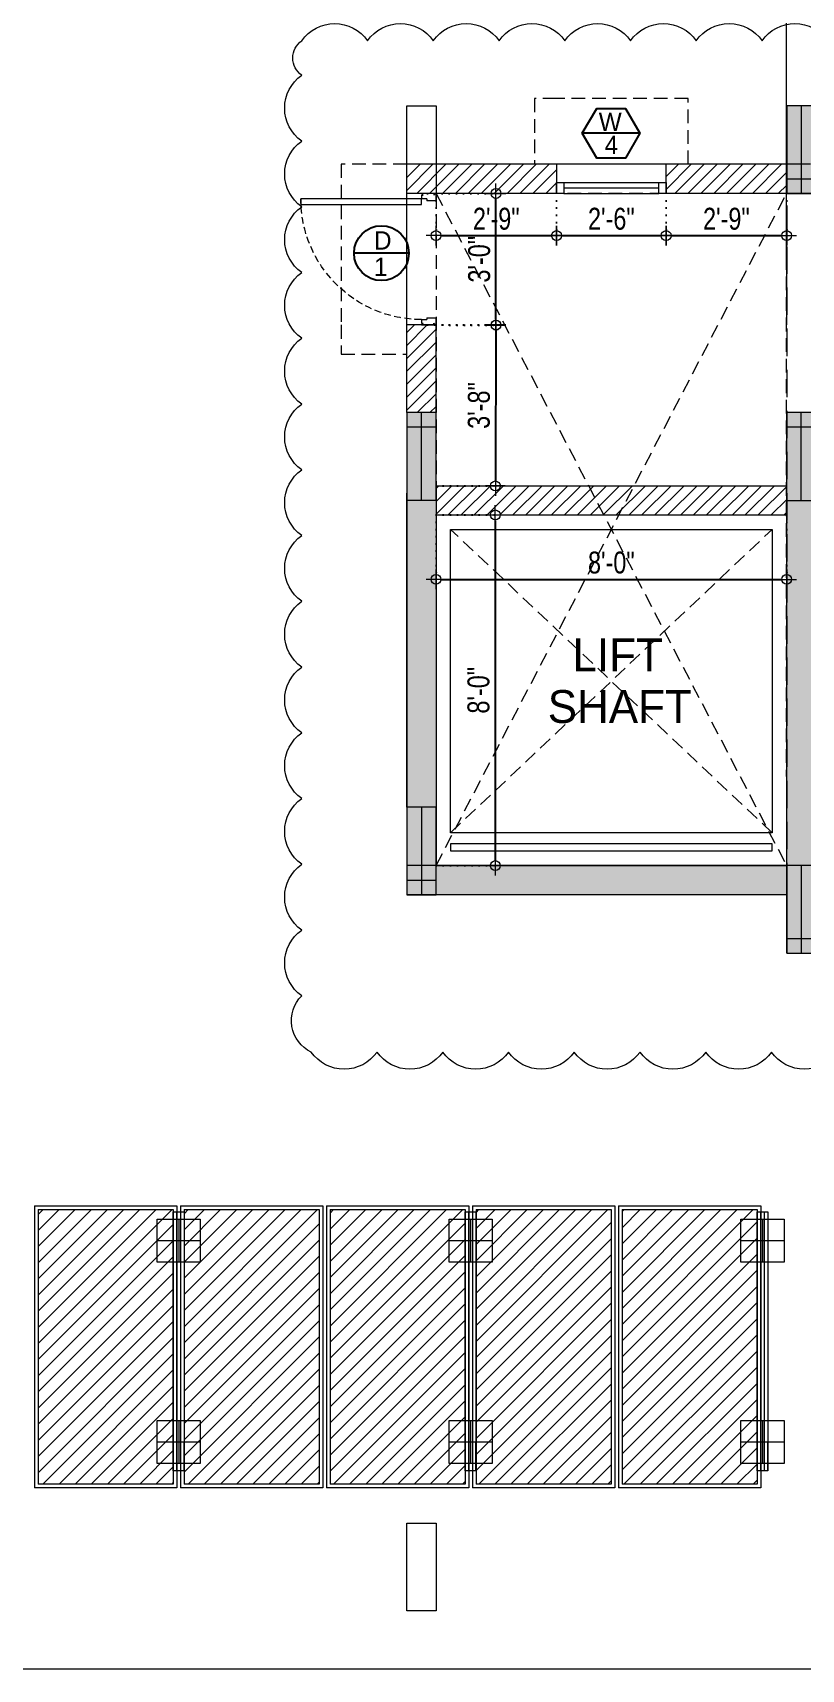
# Model space of a CAD drawing. Header units: inches. Extents: x 13 to 21264, y -72369 to -55.
# Drawn here: x 9840.1 to 10050.5, y -72093.6 to -71645.6 of the extents above; entities that cross this region are included whole.
import ezdxf

# ---------------------------------------------------------------- set-up
doc = ezdxf.new("R2010")
doc.units = ezdxf.units.IN
doc.header["$LTSCALE"] = 15
doc.header["$MEASUREMENT"] = 0
doc.header["$PDMODE"] = 34
for name, pattern in [('DOT2', [0.125, 0, -0.125]), ('HIDDEN', [0.375, 0.25, -0.125]), ('HIDDEN2', [0.1875, 0.125, -0.0625])]:
    doc.linetypes.add(name, pattern=pattern)
doc.layers.get('0').update_dxf_attribs({"linetype": 'CONTINUOUS', "lineweight": 13})
doc.layers.get('DEFPOINTS').update_dxf_attribs({"linetype": 'CONTINUOUS', "lineweight": 13})
for name, color, linetype in [('1', 8, 'CONTINUOUS'), ('2', 36, 'CONTINUOUS'), ('EL-Lighting', 7, 'CONTINUOUS')]:
    doc.layers.add(name, color=color, linetype=linetype)
for name, color, linetype, lineweight in [('AR-COL-TYP', 2, 'CONTINUOUS', 13), ('AR-WALL', 7, 'CONTINUOUS', 13), ('COLUMN HATCH', 19, 'CONTINUOUS', 13), ('DOOR', 17, 'CONTINUOUS', 13), ('INNER DIM', 30, 'CONTINUOUS', 13), ('parapet wall', 4, 'CONTINUOUS', 13), ('RCC SLAB', 2, 'CONTINUOUS', 13), ('TEXT', 4, 'CONTINUOUS', 13), ('TYPICAL COL ELEVATION', 8, 'CONTINUOUS', 40), ('WIN', 152, 'CONTINUOUS', 13)]:
    doc.layers.add(name, color=color, linetype=linetype, lineweight=lineweight)
doc.layers.add('AR-WALL HATCH', color=7, linetype='CONTINUOUS', lineweight=9, true_color=0xfa0000)
doc.layers.add('REVISION - 2', color=7, linetype='CONTINUOUS', lineweight=13, true_color=0x1a6600)
doc.layers.add('BOXTEXT', color=232, linetype='CONTINUOUS', true_color=0xbd005e)
doc.styles.add('rob', font='')
doc.styles.add('RS', font='', dxfattribs={"width": 0.8})
doc.styles.get('rob').set_extended_font_data('Century Gothic')
doc.styles.get('RS').set_extended_font_data('Century Gothic')
doc.dimstyles.new('SECTION DIM', dxfattribs={"dimscale": 0.6, "dimtxt": 9, "dimasz": 2, "dimexe": 0, "dimexo": 0, "dimgap": 1, "dimtad": 1, "dimzin": 3, "dimdsep": 46, "dimlunit": 4, "dimtxsty": 'RS', "dimblk1": 'CUT', "dimblk2": 'CUT', "dimsah": 1, "dimcen": 0, "dimclrd": 251, "dimclre": 21, "dimclrt": 4, "dimadec": 0, "dimazin": 0, "dimtfac": 1, "dimtix": 1, "dimtofl": 0, "dimtmove": 2, "dimatfit": 3, "dimfxl": 0, "dimtolj": 1, "dimtzin": 3, "dimarcsym": 0})

# ---------------------------------------------------------------- blocks, each defined once
blk = doc.blocks.new('ty col')
at = {"layer": 'AR-COL-TYP'}
h = blk.add_hatch(color=250, dxfattribs=at)
h.dxf.hatch_style = 1
h.paths.add_polyline_path([(-4.02, -20), (3.98, -20), (3.98, 4), (-4.02, 4)])
at = {"layer": 'AR-COL-TYP', "color": 5}
for p, q in [((-0.02, 4, 0), (-0.02, -20, 0)), ((-4.02, -16, 0), (3.98, -16, 0))]:
    blk.add_line(p, q, dxfattribs=at)
at = {"layer": 'AR-COL-TYP', "elevation": 0}
blk.add_lwpolyline([(-4.02, -20), (3.98, -20), (3.98, 4), (-4.02, 4)], close=True, dxfattribs=at)
blk = doc.blocks.new('36-dp')
at = {"layer": 'DOOR', "color": 247}
for p, q in [((-36, 0.125), (-34, 0.125)), ((-36, 0), (-36, 0.125)), ((-36, 0), (-35.5, -0.5)), ((-34, -2.375), (-34, 0.125)), ((-2, 0.125), (-2, -2.375)), ((-2, 0.125), (0, 0.125)), ((0, 0), (-0.5, -0.5)), ((0, 0.125), (0, 0)), ((-36, -3.875), (-36, -0.5)), ((-36, -0.5), (-35.5, -0.5)), ((-36, -3.875), (-35.5, -3.375)), ((-35.5, -3.875), (-35.5, -3.375)), ((-34.5, -3.875), (-35.5, -3.875)), ((-34.5, -3.875), (-34.5, -2.375)), ((-34, -2.375), (-34.5, -2.375)), ((-1.5, -2.375), (-2, -2.375)), ((-1.5, -2.375), (-1.5, -3.875)), ((-0.5, -3.875), (-1.5, -3.875)), ((0, -0.5), (-0.5, -0.5)), ((0, -3.875), (-0.5, -3.375)), ((-0.5, -3.875), (-0.5, -3.375)), ((0, -0.5), (0, -3.875))]:
    blk.add_line(p, q, dxfattribs=at)
blk.add_lwpolyline([(-1.5, -3.875), (-1.5, -36.875), (-3, -36.875), (-3, -3.875)], close=True, dxfattribs=at)
at = {"layer": 'DOOR', "color": 247, "linetype": 'HIDDEN2'}
blk.add_arc((-1.5, -3.875), 33, 180, 270, dxfattribs=at)
blk = doc.blocks.new('CUT')
at = {"layer": 'INNER DIM', "color": 8}
blk.add_line((-1.8, 0), (1.8, 0), dxfattribs=at)
at = {"layer": 'INNER DIM', "color": 9}
blk.add_line((0, 1.8), (0, -1.8), dxfattribs=at)
blk.add_circle((0, 0), 0.9, dxfattribs=at)
blk = doc.blocks.new('*D673')
at = {"layer": 'DEFPOINTS', "color": 0, "transparency": 16777216}
for p in [(9950.5, -71777.63, 0.01), (9950.5, -71873.63, 0.01), (9966.72, -71873.63)]:
    blk.add_point(p, dxfattribs=at)
at = {"layer": 'INNER DIM', "color": 21, "linetype": 'DOT2', "lineweight": -2, "transparency": 16777216}
for p, q in [((9950.5, -71777.63), (9966.72, -71777.63)), ((9950.5, -71873.63), (9966.72, -71873.63))]:
    blk.add_line(p, q, dxfattribs=at)
at = {"layer": 'INNER DIM', "color": 251, "lineweight": -2, "transparency": 16777216}
blk.add_line((9966.72, -71779.13), (9966.72, -71872.13), dxfattribs=at)
at = {"layer": 'INNER DIM', "color": 251, "lineweight": -2, "transparency": 16777216, "xscale": 1.5, "yscale": 1.5, "zscale": 1.5}
for p, rotation in [((9966.72, -71777.63), 90), ((9966.72, -71873.63), 270)]:
    blk.add_blockref('CUT', p, dxfattribs=dict(at, rotation=rotation))
at = {"layer": 'INNER DIM', "color": 7, "lineweight": 0, "transparency": 16777216, "insert": (9962.15, -71825.63), "char_height": 6, "attachment_point": 5, "rotation": 90, "style": 'RS'}
blk.add_mtext('\\A1;8\'-0"', dxfattribs=at)
blk = doc.blocks.new('*D674')
at = {"layer": 'DEFPOINTS', "color": 0, "transparency": 16777216}
for p in [(9950.5, -71777.63, 0.01), (10046.5, -71777.63, 0.01), (10046.5, -71795.28)]:
    blk.add_point(p, dxfattribs=at)
at = {"layer": 'INNER DIM', "color": 21, "linetype": 'DOT2', "lineweight": -2, "transparency": 16777216}
for p, q in [((9950.5, -71777.63), (9950.5, -71795.28)), ((10046.5, -71777.63), (10046.5, -71795.28))]:
    blk.add_line(p, q, dxfattribs=at)
at = {"layer": 'INNER DIM', "color": 251, "lineweight": -2, "transparency": 16777216}
blk.add_line((9952, -71795.28), (10045, -71795.28), dxfattribs=at)
at = {"layer": 'INNER DIM', "color": 251, "lineweight": -2, "transparency": 16777216, "xscale": 1.5, "yscale": 1.5, "zscale": 1.5, "rotation": 180}
blk.add_blockref('CUT', (9950.5, -71795.28), dxfattribs=at)
at = {"layer": 'INNER DIM', "color": 251, "lineweight": -2, "transparency": 16777216, "xscale": 1.5, "yscale": 1.5, "zscale": 1.5}
blk.add_blockref('CUT', (10046.5, -71795.28), dxfattribs=at)
at = {"layer": 'INNER DIM', "color": 7, "lineweight": 0, "transparency": 16777216, "insert": (9998.5, -71790.71), "char_height": 6, "attachment_point": 5, "style": 'RS'}
blk.add_mtext('\\A1;8\'-0"', dxfattribs=at)
blk = doc.blocks.new('*U142')
at = {"layer": 'WIN', "ltscale": 2}
for p, q in [((0, 0), (30, 0)), ((2, -5), (0, -5)), ((0, -5), (0, -8)), ((0, -8), (2, -8)), ((28, -5), (2, -5)), ((2, -8), (2, -5)), ((28, -6.5), (2, -6.5)), ((28, -8), (2, -8)), ((30, -5), (28, -5)), ((28, -5), (28, -8)), ((28, -8), (30, -8)), ((30, -8), (30, -5))]:
    blk.add_line(p, q, dxfattribs=at)
blk = doc.blocks.new('D1...')
at = {"layer": 'BOXTEXT'}
blk.add_line((7.5, 0), (-7.5, 0), dxfattribs=at)
blk.add_circle((0, 0), 7.5, dxfattribs=at)
at = {"layer": 'BOXTEXT', "style": 'rob'}
for s, p in [('D', (-2.06, 0.98)), ('1', (-2.06, -6.24))]:
    blk.add_text(s, height=5, dxfattribs=at).set_placement(p)
blk = doc.blocks.new('*D600')
at = {"layer": 'DEFPOINTS', "color": 0, "transparency": 16777216}
for p in [(9950.37, -71725.63, -0.02), (9950.5, -71769.63, -0.01), (9966.76, -71769.69)]:
    blk.add_point(p, dxfattribs=at)
at = {"layer": 'INNER DIM', "color": 21, "linetype": 'DOT2', "lineweight": -2, "transparency": 16777216}
for p, q in [((9950.37, -71725.63), (9966.91, -71725.69)), ((9950.5, -71769.63), (9966.76, -71769.69))]:
    blk.add_line(p, q, dxfattribs=at)
at = {"layer": 'INNER DIM', "color": 251, "lineweight": -2, "transparency": 16777216}
blk.add_line((9966.91, -71727.19), (9966.76, -71768.19), dxfattribs=at)
at = {"layer": 'INNER DIM', "color": 251, "lineweight": -2, "transparency": 16777216, "xscale": 1.5, "yscale": 1.5, "zscale": 1.5}
for p, rotation in [((9966.91, -71725.69), 89.79471712764689), ((9966.76, -71769.69), 269.7947171276468)]:
    blk.add_blockref('CUT', p, dxfattribs=dict(at, rotation=rotation))
at = {"layer": 'INNER DIM', "color": 7, "lineweight": 0, "transparency": 16777216, "insert": (9962.26, -71747.68), "char_height": 6, "attachment_point": 5, "rotation": 89.7947, "style": 'RS'}
blk.add_mtext('\\A1;3\'-8"', dxfattribs=at)
blk = doc.blocks.new('*D601')
at = {"layer": 'DEFPOINTS', "color": 0, "transparency": 16777216}
for p in [(9950.5, -71691.63, -0.02), (9983.5, -71691.63, -0.02), (9983.5, -71701.16)]:
    blk.add_point(p, dxfattribs=at)
at = {"layer": 'INNER DIM', "color": 21, "linetype": 'DOT2', "lineweight": -2, "transparency": 16777216}
for p, q in [((9950.5, -71691.63), (9950.5, -71701.16)), ((9983.5, -71691.63), (9983.5, -71701.16))]:
    blk.add_line(p, q, dxfattribs=at)
at = {"layer": 'INNER DIM', "color": 251, "lineweight": -2, "transparency": 16777216}
blk.add_line((9952, -71701.16), (9982, -71701.16), dxfattribs=at)
at = {"layer": 'INNER DIM', "color": 251, "lineweight": -2, "transparency": 16777216, "xscale": 1.5, "yscale": 1.5, "zscale": 1.5, "rotation": 180}
blk.add_blockref('CUT', (9950.5, -71701.16), dxfattribs=at)
at = {"layer": 'INNER DIM', "color": 251, "lineweight": -2, "transparency": 16777216, "xscale": 1.5, "yscale": 1.5, "zscale": 1.5}
blk.add_blockref('CUT', (9983.5, -71701.16), dxfattribs=at)
at = {"layer": 'INNER DIM', "color": 7, "lineweight": 0, "transparency": 16777216, "insert": (9967, -71696.59), "char_height": 6, "attachment_point": 5, "style": 'RS'}
blk.add_mtext('\\A1;2\'-9"', dxfattribs=at)
blk = doc.blocks.new('*D602')
at = {"layer": 'DEFPOINTS', "color": 0, "transparency": 16777216}
for p in [(9983.5, -71691.63, -0.02), (10013.5, -71691.63, -0.02), (10013.5, -71701.16)]:
    blk.add_point(p, dxfattribs=at)
at = {"layer": 'INNER DIM', "color": 21, "linetype": 'DOT2', "lineweight": -2, "transparency": 16777216}
for p, q in [((9983.5, -71691.63), (9983.5, -71701.16)), ((10013.5, -71691.63), (10013.5, -71701.16))]:
    blk.add_line(p, q, dxfattribs=at)
at = {"layer": 'INNER DIM', "color": 251, "lineweight": -2, "transparency": 16777216}
blk.add_line((9985, -71701.16), (10012, -71701.16), dxfattribs=at)
at = {"layer": 'INNER DIM', "color": 251, "lineweight": -2, "transparency": 16777216, "xscale": 1.5, "yscale": 1.5, "zscale": 1.5, "rotation": 180}
blk.add_blockref('CUT', (9983.5, -71701.16), dxfattribs=at)
at = {"layer": 'INNER DIM', "color": 251, "lineweight": -2, "transparency": 16777216, "xscale": 1.5, "yscale": 1.5, "zscale": 1.5}
blk.add_blockref('CUT', (10013.5, -71701.16), dxfattribs=at)
at = {"layer": 'INNER DIM', "color": 7, "lineweight": 0, "transparency": 16777216, "insert": (9998.5, -71696.59), "char_height": 6, "attachment_point": 5, "style": 'RS'}
blk.add_mtext('\\A1;2\'-6"', dxfattribs=at)
blk = doc.blocks.new('*D603')
at = {"layer": 'DEFPOINTS', "color": 0, "transparency": 16777216}
for p in [(10013.5, -71691.63, -0.02), (10046.5, -71691.63, -0.02), (10046.5, -71701.16)]:
    blk.add_point(p, dxfattribs=at)
at = {"layer": 'INNER DIM', "color": 21, "linetype": 'DOT2', "lineweight": -2, "transparency": 16777216}
for p, q in [((10013.5, -71691.63), (10013.5, -71701.16)), ((10046.5, -71691.63), (10046.5, -71701.16))]:
    blk.add_line(p, q, dxfattribs=at)
at = {"layer": 'INNER DIM', "color": 251, "lineweight": -2, "transparency": 16777216}
blk.add_line((10015, -71701.16), (10045, -71701.16), dxfattribs=at)
at = {"layer": 'INNER DIM', "color": 251, "lineweight": -2, "transparency": 16777216, "xscale": 1.5, "yscale": 1.5, "zscale": 1.5, "rotation": 180}
blk.add_blockref('CUT', (10013.5, -71701.16), dxfattribs=at)
at = {"layer": 'INNER DIM', "color": 251, "lineweight": -2, "transparency": 16777216, "xscale": 1.5, "yscale": 1.5, "zscale": 1.5}
blk.add_blockref('CUT', (10046.5, -71701.16), dxfattribs=at)
at = {"layer": 'INNER DIM', "color": 7, "lineweight": 0, "transparency": 16777216, "insert": (10030, -71696.59), "char_height": 6, "attachment_point": 5, "style": 'RS'}
blk.add_mtext('\\A1;2\'-9"', dxfattribs=at)
blk = doc.blocks.new('*D604')
at = {"layer": 'DEFPOINTS', "color": 0, "transparency": 16777216}
for p in [(9948.19, -71689.64, -0.02), (9966.91, -71689.64), (9948.19, -71725.64, -0.01)]:
    blk.add_point(p, dxfattribs=at)
at = {"layer": 'INNER DIM', "color": 21, "linetype": 'DOT2', "lineweight": -2, "transparency": 16777216}
for p, q in [((9948.19, -71689.64), (9966.91, -71689.64)), ((9948.19, -71725.64), (9966.91, -71725.64))]:
    blk.add_line(p, q, dxfattribs=at)
at = {"layer": 'INNER DIM', "color": 251, "lineweight": -2, "transparency": 16777216}
blk.add_line((9966.91, -71724.14), (9966.91, -71691.14), dxfattribs=at)
at = {"layer": 'INNER DIM', "color": 251, "lineweight": -2, "transparency": 16777216, "xscale": 1.5, "yscale": 1.5, "zscale": 1.5}
for p, rotation in [((9966.91, -71689.64), 90), ((9966.91, -71725.64), 270)]:
    blk.add_blockref('CUT', p, dxfattribs=dict(at, rotation=rotation))
at = {"layer": 'INNER DIM', "color": 7, "lineweight": 0, "transparency": 16777216, "insert": (9962.34, -71707.64), "char_height": 6, "attachment_point": 5, "rotation": 90, "style": 'RS'}
blk.add_mtext('\\A1;3\'-0"', dxfattribs=at)
blk = doc.blocks.new('A$C470379A0')
at = {"layer": 'BOXTEXT'}
blk.add_line((15.78, 7.22), (0, 7.22), dxfattribs=at)
blk.add_lwpolyline([(0, 7.22), (3.95, 14.05), (11.84, 14.05), (15.78, 7.22), (11.84, 0.39), (3.95, 0.39)], close=True, dxfattribs=at)
at = {"layer": 'BOXTEXT', "style": 'rob'}
for s, p in [('W', (4.49, 7.89)), ('4', (6.11, 1.56))]:
    blk.add_text(s, height=5, dxfattribs=at).set_placement(p)
blk = doc.blocks.new('Waaree-325 Wp')
at = {"linetype": 'ByBlock', "true_color": 0xf8d731}
h = blk.add_hatch(dxfattribs=at)
h.set_pattern_fill('ANSI31', color=40, scale=25)
h.set_pattern_definition([(45, (-1275.805, 28322.5938), (-2.2097087, 2.2097087), [])])
h.paths.add_polyline_path([(1, 1), (37.96875, 1), (37.96875, 76.171875), (1, 76.171875)])
at = {"color": 40, "linetype": 'ByBlock', "true_color": 0xf8d731}
for p, q in [((0, 77.171875), (0, 0)), ((0, 77.171875), (38.96875, 77.171875)), ((1, 76.171875), (1, 1)), ((1, 76.171875), (37.96875, 76.171875)), ((37.96875, 76.171875), (37.96875, 1)), ((38.96875, 77.171875), (38.96875, 0)), ((38.96875, 0), (0, 0)), ((37.96875, 1), (1, 1))]:
    blk.add_line(p, q, dxfattribs=at)

msp = doc.modelspace()

# ---------------------------------------------------------------- hatches: boundary and pattern name
at = {"layer": 'AR-WALL HATCH', "lineweight": 0, "ltscale": 3}
h = msp.add_hatch(dxfattribs=at)
h.set_pattern_fill('ANSI31', color=256, scale=20)
h.set_pattern_definition([(45, (-12204.1135, -67082.0364), (-1.76776695, 1.76776695), [])])
h.paths.add_polyline_path([(10013.5, -71681.638), (10046.5, -71681.638), (10046.5, -71689.638), (10013.5, -71689.638)])
h.paths.add_polyline_path([(9942.503, -71681.634), (9983.5, -71681.636), (9983.5, -71689.64), (9942.503, -71689.638)])
h.paths.add_polyline_path([(9950.5, -71725.633), (9942.5, -71725.633), (9942.5, -71749.634), (9950.5, -71749.634)])
h = msp.add_hatch(dxfattribs=at)
h.set_pattern_fill('ANSI31', color=256, scale=20)
h.set_pattern_definition([(45, (16740.3535, -1712.1522), (-1.76776695, 1.76776695), [])])
h.paths.add_polyline_path([(10046.5, -71769.633), (9950.5, -71769.633), (9950.5, -71777.633), (10046.5, -71777.633)])
at = {"layer": 'COLUMN HATCH', "lineweight": 0, "ltscale": 0.5}
h = msp.add_hatch(dxfattribs=at)
h.set_pattern_fill('AR-CONC', color=8, scale=0.3)
h.set_pattern_definition([(50, (19085.9803, -23624.0582), (2.15178055, -0.188256405), [0.225, -2.475]), (355, (19085.9803, -23624.0582), (-0.416254, 2.2565764), [0.18, -1.98]), (100.4514445, (19086.1596, -23624.074), (1.73552654, 2.06831997), [0.19122058, -2.10342634]), (46.1842, (19085.9803, -23623.4582), (3.20172399, -0.49655784), [0.3375, -3.7125]), (96.6356355, (19086.247, -23623.4996), (2.80398584, 2.9223558), [0.28683103, -3.15514128]), (351.184164, (19085.9803, -23623.4582), (2.80398584, 2.9223558), [0.27, -2.97]), (21, (19086.2803, -23623.6082), (1.790721156, -1.20785667), [0.225, -2.475]), (326, (19086.2803, -23623.6082), (0.729946, 2.17545014), [0.18, -1.98]), (71.4514447, (19086.4295, -23623.7089), (2.52066713, 0.96759346), [0.19122057, -2.10342634]), (37.5, (19085.9803, -23624.0582), (0.036479566, 0.998681561), [0, -1.956, 0, -2.01, 0, -1.9875]), (7.5, (19085.9803, -23624.0582), (0.789208612, 1.183235136), [0, -1.146, 0, -1.911, 0, -0.7575]), (327.5, (19085.3113, -23624.0582), (1.601467309, -0.067664615), [0, -0.75, 0, -2.34, 0, -3.105]), (317.5, (19085.0113, -23624.0582), (1.74955851, 0.300314947), [0, -0.975, 0, -1.554, 0, -2.205])])
h.paths.add_polyline_path([(10046.5, -71769.634), (10054.5, -71769.634), (10054.5, -71881.634), (9942.5, -71881.634), (9942.5, -71769.633), (9950.5, -71769.633), (9950.5, -71873.634), (10046.5, -71873.634)])
at = {"layer": 'COLUMN HATCH', "lineweight": 0, "ltscale": 3}
h = msp.add_hatch(dxfattribs=at)
h.set_pattern_fill('AR-CONC', color=8, scale=0.3)
h.set_pattern_definition([(50, (20364.1095, -8217.794), (2.15178055, -0.188256405), [0.225, -2.475]), (355, (20364.1095, -8217.794), (-0.416254, 2.2565764), [0.18, -1.98]), (100.4514445, (20364.2888, -8217.8097), (1.73552654, 2.06831997), [0.191220576, -2.103426336]), (46.1842, (20364.1095, -8217.194), (3.20172399, -0.49655784), [0.3375, -3.7125]), (96.6356355, (20364.3763, -8217.2354), (2.80398584, 2.9223558), [0.28683103, -3.15514128]), (351.184164, (20364.1095, -8217.194), (2.80398584, 2.9223558), [0.27, -2.97]), (21, (20364.4095, -8217.344), (1.790721156, -1.20785667), [0.225, -2.475]), (326, (20364.4095, -8217.344), (0.729945996, 2.175450135), [0.18, -1.98]), (71.4514447, (20364.5587, -8217.4447), (2.52066713, 0.96759346), [0.19122057, -2.103426336]), (37.5, (20364.10946, -8217.794), (0.036479566, 0.9986815615), [0, -1.956, 0, -2.01, 0, -1.9875]), (7.5, (20364.1095, -8217.794), (0.789208612, 1.183235136), [0, -1.146, 0, -1.911, 0, -0.7575]), (327.5, (20363.4405, -8217.794), (1.601467309, -0.067664615), [0, -0.75, 0, -2.34, 0, -3.105]), (317.5, (20363.1405, -8217.794), (1.749558508, 0.300314947), [0, -0.975, 0, -1.554, 0, -2.205])])
h.paths.add_polyline_path([(10046.5, -71873.636), (9950.5, -71873.636), (9950.5, -71881.636), (10046.5, -71881.636)])
h.paths.add_polyline_path([(9942.5, -71857.636), (9950.5, -71857.636), (9950.5, -71773.635), (9942.5, -71773.635)])

# ---------------------------------------------------------------- linework, layer by layer
at = {"lineweight": 0}
msp.add_line((10046.5, -71769.633, -0.013), (10046.5, -71749.642, -0.013), dxfattribs=at)
at = {"layer": '1', "linetype": 'HIDDEN', "lineweight": 0}
for points, elevation in [([(10019.5, -71681.638), (10019.5, -71681.638), (10019.5, -71663.638), (9983.5, -71663.638), (9977.5, -71663.638), (9977.5, -71681.638)], -0.022), ([(9942.503, -71681.639), (9924.503, -71681.639), (9924.503, -71725.638), (9924.503, -71733.638), (9942.502, -71733.638)], -0.009), ([(9954.501, -71864.633), (10042.5, -71781.633)], 0), ([(10042.5, -71864.633), (9954.501, -71781.633)], 0)]:
    msp.add_lwpolyline(points, dxfattribs=dict(at, elevation=elevation))
at = {"layer": '1', "lineweight": 0, "ltscale": 3, "elevation": 0}
for points in [[(9954.501, -71781.633), (10042.5, -71781.633), (10042.5, -71864.633), (9954.501, -71864.633)], [(10042.5, -71867.633), (9954.501, -71867.633), (9954.501, -71869.633), (10042.5, -71869.633)]]:
    msp.add_lwpolyline(points, close=True, dxfattribs=at)
at = {"layer": '2', "linetype": 'HIDDEN', "lineweight": 0, "ltscale": 2, "elevation": -0.022}
msp.add_lwpolyline([(10046.5, -71897.634), (10165.501, -71897.634), (10165.501, -71681.638), (10046.5, -71681.638)], close=True, dxfattribs=at)
at = {"layer": '2', "lineweight": 0, "ltscale": 3}
for points, elevation in [([(9942.503, -71725.633), (9942.503, -71689.634)], -0.009), ([(10046.5, -71725.636), (10046.498, -71689.634)], -0.013)]:
    msp.add_lwpolyline(points, dxfattribs=dict(at, elevation=elevation))
at = {"layer": '2', "linetype": 'HIDDEN', "lineweight": 0, "elevation": -0.009}
for points in [[(9950.5, -71873.634), (10046.5, -71873.634), (10046.498, -71689.634), (9950.5, -71689.638), (9950.503, -71873.634)], [(9950.5, -71689.638), (10046.5, -71873.634)], [(9950.503, -71873.634), (10046.498, -71689.634)]]:
    msp.add_lwpolyline(points, dxfattribs=at)
at = {"layer": 'AR-WALL', "lineweight": 0}
for p, q in [((9983.5, -71681.638, -0.022), (9983.5, -71689.638, -0.022)), ((10013.5, -71689.638, -0.022), (10013.5, -71681.638, -0.022)), ((9950.5, -71769.633, -0.009), (10046.5, -71769.633, -0.013)), ((9950.5, -71777.633, -0.009), (10046.5, -71777.633, -0.013))]:
    msp.add_line(p, q, dxfattribs=at)
for points, elevation in [([(9983.5, -71681.638), (9942.5, -71681.638)], -0.022), ([(9942.5, -71689.638), (9942.5, -71681.638)], -0.009), ([(10046.5, -71681.638), (10013.5, -71681.638)], -0.022), ([(9983.5, -71689.638), (9942.5, -71689.638)], -0.022), ([(10046.5, -71689.638), (10013.5, -71689.638)], -0.022), ([(9942.5, -71749.634), (9942.503, -71725.633)], -0.009), ([(9950.5, -71725.633), (9942.503, -71725.633)], -0.019), ([(9950.5, -71749.634), (9950.5, -71725.633)], -0.009)]:
    msp.add_lwpolyline(points, dxfattribs=dict(at, elevation=elevation))
at = {"layer": 'EL-Lighting', "lineweight": 0}
for p, q in [((9879.557, -72039.305, 0), (9879.557, -71968.439, 0)), ((9879.557, -71968.439, 0), (9880.049, -71968.439, 0)), ((9879.557, -72039.305, 0), (9879.557, -71968.439, 0)), ((9879.557, -71968.439, 0), (9880.049, -71968.439, 0)), ((9880.049, -71970.408, 0), (9880.049, -71982.219, 0)), ((9880.049, -71970.408, 0), (9880.049, -71982.219, 0)), ((9880.541, -71968.439, 0), (9880.541, -72039.305, 0)), ((9880.541, -71968.439, 0), (9880.541, -72039.305, 0)), ((9881.525, -71968.439, 0), (9881.525, -71976.313, 0)), ((9881.525, -71968.439, 0), (9881.525, -71976.313, 0)), ((9959.478, -72039.305, 0), (9959.478, -71968.439, 0)), ((9959.478, -71968.439, 0), (9959.971, -71968.439, 0)), ((9959.478, -72039.305, 0), (9959.478, -71968.439, 0)), ((9959.478, -71968.439, 0), (9959.971, -71968.439, 0)), ((9959.971, -71970.408, 0), (9959.971, -71982.219, 0)), ((9959.971, -71970.408, 0), (9959.971, -71982.219, 0)), ((9960.462, -71968.439, 0), (9960.462, -72039.305, 0)), ((9960.462, -71968.439, 0), (9960.462, -72039.305, 0)), ((9961.446, -71968.439, 0), (9961.446, -71976.313, 0)), ((9961.446, -71968.439, 0), (9961.446, -71976.313, 0)), ((10039.4, -72039.305, 0), (10039.4, -71968.439, 0)), ((10039.4, -71968.439, 0), (10039.892, -71968.439, 0)), ((10039.892, -71970.408, 0), (10039.892, -71982.219, 0)), ((10040.384, -71968.439, 0), (10040.384, -72039.305, 0)), ((10041.368, -71968.439, 0), (10041.368, -71976.313, 0)), ((9885.955, -71976.313, 0), (9874.144, -71976.313, 0)), ((9885.955, -71976.313, 0), (9874.144, -71976.313, 0)), ((9881.525, -71976.313, 0), (9878.573, -71976.313, 0)), ((9881.525, -71976.313, 0), (9878.573, -71976.313, 0)), ((9965.876, -71976.313, 0), (9954.065, -71976.313, 0)), ((9965.876, -71976.313, 0), (9954.065, -71976.313, 0)), ((9961.446, -71976.313, 0), (9958.494, -71976.313, 0)), ((9961.446, -71976.313, 0), (9958.494, -71976.313, 0)), ((10045.798, -71976.313, 0), (10033.987, -71976.313, 0)), ((10041.368, -71976.313, 0), (10038.416, -71976.313, 0)), ((9880.049, -72025.526, 0), (9880.049, -72037.337, 0)), ((9880.049, -72025.526, 0), (9880.049, -72037.337, 0)), ((9959.971, -72025.526, 0), (9959.971, -72037.337, 0)), ((9959.971, -72025.526, 0), (9959.971, -72037.337, 0)), ((10039.892, -72025.526, 0), (10039.892, -72037.337, 0)), ((9885.955, -72031.431, 0), (9874.144, -72031.431, 0)), ((9885.955, -72031.431, 0), (9874.144, -72031.431, 0)), ((9881.525, -72031.431, 0), (9878.573, -72031.431, 0)), ((9881.525, -72031.431, 0), (9878.573, -72031.431, 0)), ((9881.525, -72039.305, 0), (9881.525, -72031.431, 0)), ((9881.525, -72039.305, 0), (9881.525, -72031.431, 0)), ((9965.876, -72031.431, 0), (9954.065, -72031.431, 0)), ((9965.876, -72031.431, 0), (9954.065, -72031.431, 0)), ((9961.446, -72031.431, 0), (9958.494, -72031.431, 0)), ((9961.446, -72031.431, 0), (9958.494, -72031.431, 0)), ((9961.446, -72039.305, 0), (9961.446, -72031.431, 0)), ((9961.446, -72039.305, 0), (9961.446, -72031.431, 0)), ((10045.798, -72031.431, 0), (10033.987, -72031.431, 0)), ((10041.368, -72031.431, 0), (10038.416, -72031.431, 0)), ((10041.368, -72039.305, 0), (10041.368, -72031.431, 0))]:
    msp.add_line(p, q, dxfattribs=at)
at = {"layer": 'EL-Lighting', "lineweight": 0, "elevation": 0}
for points in [[(9874.144, -71970.408), (9885.955, -71970.408), (9885.955, -71982.219), (9874.144, -71982.219)], [(9874.144, -71970.408), (9885.955, -71970.408), (9885.955, -71982.219), (9874.144, -71982.219)], [(9878.573, -71968.439), (9881.525, -71968.439), (9881.525, -72039.305), (9878.573, -72039.305)], [(9878.573, -71968.439), (9881.525, -71968.439), (9881.525, -72039.305), (9878.573, -72039.305)], [(9954.065, -71970.408), (9965.876, -71970.408), (9965.876, -71982.219), (9954.065, -71982.219)], [(9954.065, -71970.408), (9965.876, -71970.408), (9965.876, -71982.219), (9954.065, -71982.219)], [(9958.494, -71968.439), (9961.446, -71968.439), (9961.446, -72039.305), (9958.494, -72039.305)], [(9958.494, -71968.439), (9961.446, -71968.439), (9961.446, -72039.305), (9958.494, -72039.305)], [(10033.987, -71970.408), (10045.798, -71970.408), (10045.798, -71982.219), (10033.987, -71982.219)], [(10038.416, -71968.439), (10041.368, -71968.439), (10041.368, -72039.305), (10038.416, -72039.305)], [(9874.144, -72025.526), (9885.955, -72025.526), (9885.955, -72037.337), (9874.144, -72037.337)], [(9874.144, -72025.526), (9885.955, -72025.526), (9885.955, -72037.337), (9874.144, -72037.337)], [(9954.065, -72025.526), (9965.876, -72025.526), (9965.876, -72037.337), (9954.065, -72037.337)], [(9954.065, -72025.526), (9965.876, -72025.526), (9965.876, -72037.337), (9954.065, -72037.337)], [(10033.987, -72025.526), (10045.798, -72025.526), (10045.798, -72037.337), (10033.987, -72037.337)]]:
    msp.add_lwpolyline(points, close=True, dxfattribs=at)
at = {"layer": 'parapet wall', "lineweight": 0, "ltscale": 3}
for points, elevation in [([(11346.501, -71345.638), (11282.501, -71345.634), (10141.501, -71345.634), (10141.501, -71489.635), (10141.501, -71689.636), (10046.498, -71689.636), (10046.498, -71489.635), (10070.498, -71489.635), (10070.499, -71345.635), (9274.501, -71345.635), (9274.501, -71689.632), (9179.501, -71689.632), (9179.501, -71489.648), (9203.501, -71489.648), (9203.501, -71345.632), (9141.589, -71345.632)], -0.017), ([(10070.501, -71897.634), (10070.501, -72093.636), (9274.502, -72093.636), (9274.502, -71949.635), (9350.501, -71949.635), (9350.501, -71853.635), (9294.501, -71853.635), (9294.501, -71749.632), (9211.502, -71749.632), (9211.502, -72093.636), (9141.589, -72093.636)], -0.009), ([(10070.501, -71897.634), (10070.501, -72093.636), (9274.502, -72093.636), (9274.502, -71949.635), (9350.501, -71949.635), (9350.501, -71853.635), (9294.501, -71853.635), (9294.501, -71749.632), (9211.502, -71749.632), (9211.502, -72093.636), (9141.589, -72093.636)], -0.009)]:
    msp.add_lwpolyline(points, dxfattribs=dict(at, elevation=elevation))
at = {"layer": 'RCC SLAB', "lineweight": 0}
for p, q in [((9942.5, -71769.633, -0.009), (9942.5, -71881.634, -0.009)), ((10046.5, -71897.634, -0.02), (10046.5, -71769.633, -0.013)), ((9942.5, -71857.636, -0.025), (9942.5, -71771.644, -0.025)), ((9950.5, -71771.642, -0.009), (9950.5, -71873.634, -0.009)), ((9950.5, -71771.644, -0.025), (9950.5, -71873.636, -0.032)), ((10046.5, -71873.636, -0.025), (9942.498, -71873.636, -0.032)), ((9950.5, -71873.634, -0.009), (10046.5, -71873.634, -0.009)), ((10046.5, -71881.634, -0.02), (9942.5, -71881.634, -0.009)), ((10046.5, -71881.636, -0.025), (9950.5, -71881.636, -0.025))]:
    msp.add_line(p, q, dxfattribs=at)
at = {"layer": 'REVISION - 2', "color": 222, "lineweight": 0, "ltscale": 3, "true_color": 0xb8008a, "elevation": -0.022}
msp.add_lwpolyline([(10060.346, -71924.691, -0.5205671), (10042.346, -71924.691, -0.5205671), (10024.346, -71924.691, -0.5205671), (10006.346, -71924.691, -0.5205671), (9988.346, -71924.691, -0.5205671), (9970.346, -71924.691, -0.5205671), (9952.346, -71924.691, -0.5205671), (9934.346, -71924.691, -0.5205671), (9916.346, -71924.691, -0.5205671), (9913.757, -71909.281, -0.5205671), (9913.757, -71891.281, -0.5205671), (9913.757, -71873.281, -0.5205671), (9913.757, -71855.281, -0.5205671), (9913.757, -71837.281, -0.5205671), (9913.757, -71819.281, -0.5205671), (9913.757, -71801.281, -0.5205671), (9913.757, -71783.281, -0.5205671), (9913.757, -71765.281, -0.5205671), (9913.757, -71747.281, -0.5205671), (9913.757, -71729.281, -0.5205671), (9913.757, -71711.281, -0.5205671), (9913.757, -71693.281, -0.5205671), (9913.757, -71675.281, -0.5205671), (9913.757, -71657.281, -0.5205671), (9913.757, -71647.817, -0.5205671), (9931.757, -71647.817, -0.5205671), (9949.757, -71647.817, -0.5205671), (9967.757, -71647.817, -0.5205671), (9985.757, -71647.817, -0.5205671), (10003.757, -71647.817, -0.5205671), (10021.757, -71647.817, -0.5205671), (10039.757, -71647.817, -0.5205671), (10057.757, -71647.817, -0.5205671)], format="xyb", dxfattribs=at)
at = {"layer": 'TYPICAL COL ELEVATION', "lineweight": 0, "ltscale": 3}
for points, elevation in [([(9942.503, -71665.634), (9950.503, -71665.634), (9950.5, -71689.638), (9942.503, -71689.634)], 0.01), ([(9942.5, -72053.635), (9950.5, -72053.635), (9950.5, -72077.635), (9942.5, -72077.635)], -0.009)]:
    msp.add_lwpolyline(points, close=True, dxfattribs=dict(at, elevation=elevation))

# ---------------------------------------------------------------- block references
at = {"linetype": 'ByBlock', "lineweight": 0}
for p in [(9840.588, -72043.962, 0), (9880.541, -72043.962, 0), (9920.51, -72043.962, 0), (9960.462, -72043.962, 0), (10000.431, -72043.962, 0)]:
    msp.add_blockref('Waaree-325 Wp', p, dxfattribs=at)
at = {"layer": 'AR-COL-TYP', "lineweight": 0}
for p in [(10050.521, -71669.629, -0.013), (9946.523, -71861.629, -0.001), (10050.523, -71877.629, -0.013)]:
    msp.add_blockref('ty col', p, dxfattribs=at)
at = {"layer": 'AR-COL-TYP', "lineweight": 0, "rotation": 180.0000000333466}
for p in [(9946.477, -71769.639, -0.009), (10050.477, -71769.64, -0.013)]:
    msp.add_blockref('ty col', p, dxfattribs=at)
at = {"layer": 'BOXTEXT', "lineweight": 0}
for name, p in [('A$C470379A0', (9990.549, -71680.389)), ('D1...', (9935.557, -71705.977, -0.022))]:
    msp.add_blockref(name, p, dxfattribs=at)
at = {"layer": 'DOOR', "lineweight": 0, "xscale": -0.9999522030621437, "yscale": 0.9999522030621466, "zscale": 0.9999522030621466, "rotation": 269.9999353240523}
msp.add_blockref('36-dp', (9950.375, -71689.638, -0.009), dxfattribs=at)
at = {"layer": 'WIN', "lineweight": 0, "xscale": -1, "rotation": 1.940747402784382e-06}
msp.add_blockref('*U142', (10013.5, -71681.638, -0.022), dxfattribs=at)

# ---------------------------------------------------------------- texts
at = {"layer": 'TEXT', "lineweight": 0, "style": 'rob'}
for s, p in [('LIFT', (9987.866, -71820.432, -0.009)), ('SHAFT', (9981.085, -71834.584, -0.009))]:
    msp.add_text(s, height=9, rotation=359.9999, dxfattribs=at).set_placement(p)

# ---------------------------------------------------------------- dimensions: what is measured, and where the dimension line sits
at = {"layer": 'INNER DIM', "lineweight": 0}
for p1, p2, distance, picture, middle in [((9948.188, -71725.636, -0.009), (9948.188, -71689.638, -0.022), -18.726, '*D604', (9962.343, -71707.637)), ((9950.499, -71691.634, -0.019), (9983.5, -71691.634, -0.019), -9.526, '*D601', (9967, -71696.589)), ((9983.5, -71691.634, -0.019), (10013.5, -71691.634, -0.019), -9.526, '*D602', (9998.5, -71696.589)), ((10013.5, -71691.634, -0.019), (10046.5, -71691.634, -0.022), -9.526, '*D603', (10030, -71696.589))]:
    dim = msp.add_aligned_dim(p1=p1, p2=p2, distance=distance, dimstyle='SECTION DIM', override={"dimscale": 1, "dimtxt": 6, "dimasz": 1.5, "dimclrt": 7, "dimfxl": 2, "dimtfill": 0, "dimtfillclr": 7}, dxfattribs=at)
    dim.commit()
    dim.dimension.update_dxf_attribs({"geometry": picture, "text_midpoint": middle})
for base, p1, p2, angle, picture, middle in [((9966.757, -71769.692), (9950.374, -71725.633, -0.019), (9950.5, -71769.633, -0.009), 89.79472, '*D600', (9962.264, -71747.675)), ((9966.723, -71873.634, -0.009), (9950.5, -71777.633, 0.004), (9950.5, -71873.634, 0.004), 90, '*D673', (9962.151, -71825.634, -0.009))]:
    dim = msp.add_linear_dim(base=base, p1=p1, p2=p2, angle=angle, dimstyle='SECTION DIM', override={"dimscale": 1, "dimtxt": 6, "dimasz": 1.5, "dimclrt": 7, "dimfxl": 2}, dxfattribs=at)
    dim.commit()
    dim.dimension.update_dxf_attribs({"geometry": picture, "text_midpoint": middle})
dim = msp.add_linear_dim(base=(10046.499, -71795.282, -0.009), p1=(9950.5, -71777.633, 0.004), p2=(10046.499, -71777.633, 0), dimstyle='SECTION DIM', override={"dimscale": 1, "dimtxt": 6, "dimasz": 1.5, "dimclrt": 7, "dimfxl": 2}, dxfattribs=at)
dim.commit()
dim.dimension.update_dxf_attribs({"geometry": '*D674', "text_midpoint": (9998.5, -71790.711, -0.009)})

doc.saveas('drawing.dxf')
